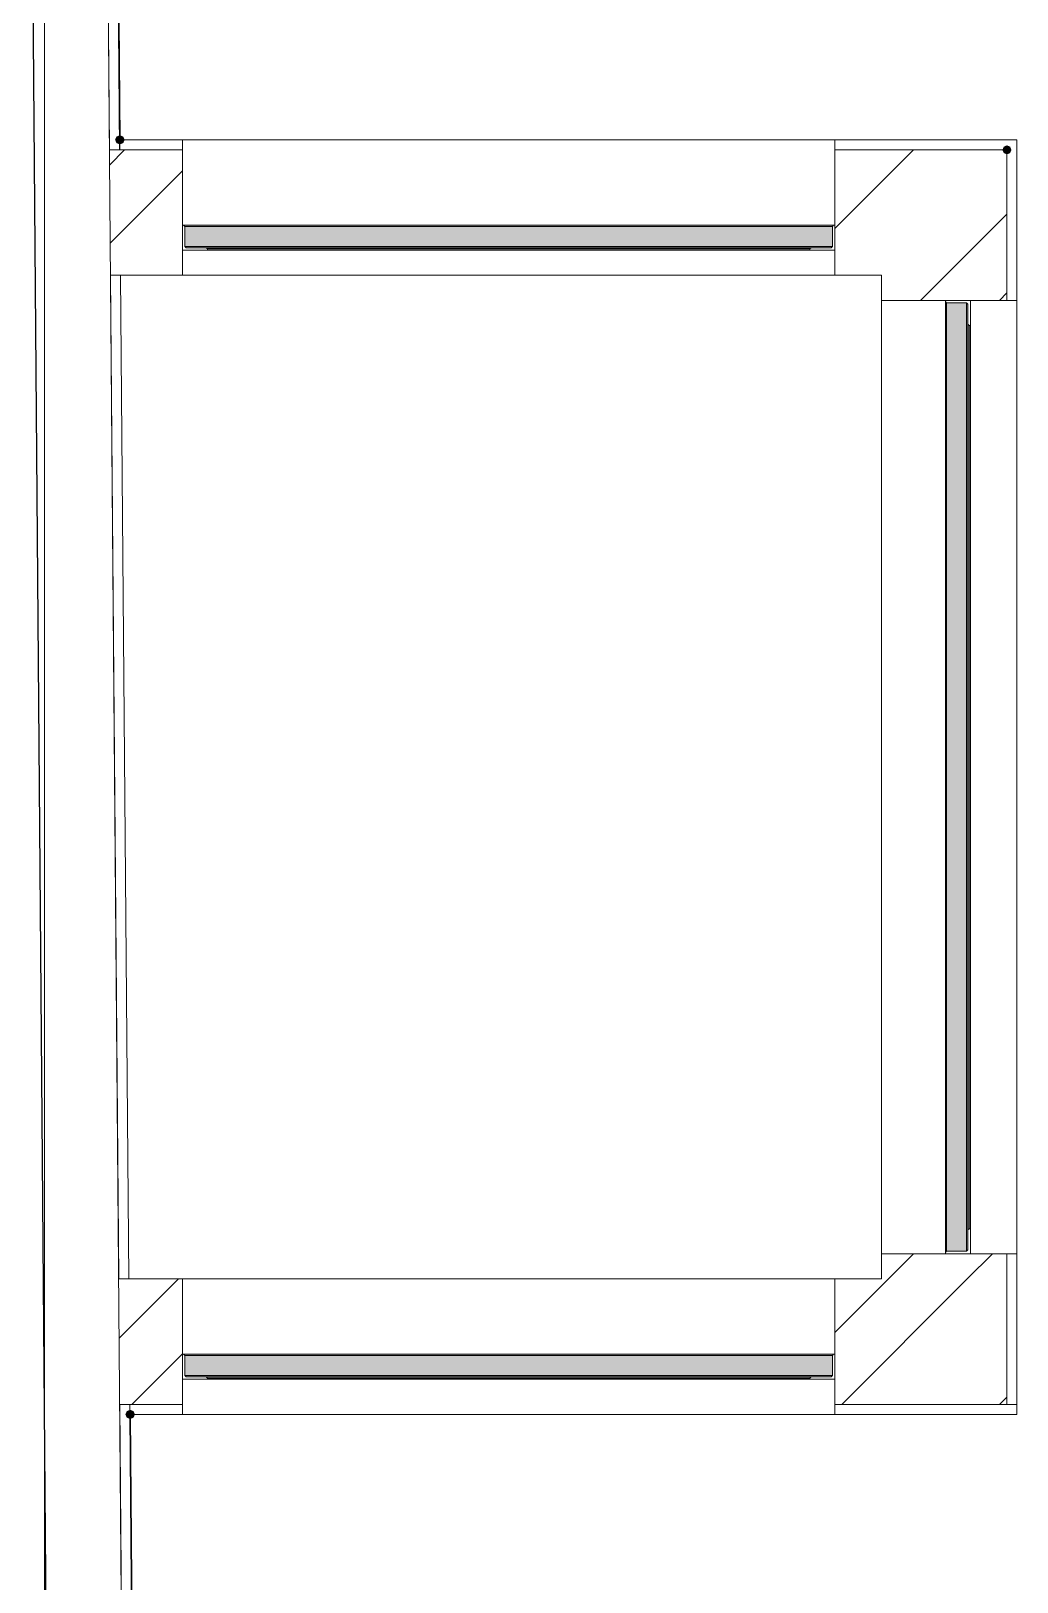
# Model space of a CAD drawing. Header units: millimetres. Extents: x -546 to 1681, y -650 to 1730.
# Drawn here: x 856.91 to 876.55, y 687.18 to 718.09 of the extents above; entities that cross this region are included whole.
import ezdxf

# ---------------------------------------------------------------- set-up
doc = ezdxf.new("R2010")
doc.units = ezdxf.units.MM

msp = doc.modelspace()

# ---------------------------------------------------------------- hatches: boundary and pattern name
h = msp.add_hatch(color=7)
h.dxf.hatch_style = 2
h.paths.add_polyline_path([(858.672, 716.013), (858.609, 715.986), (858.582, 715.923), (858.609, 715.859), (858.672, 715.833), (858.744, 715.859), (858.77, 715.923), (858.744, 715.986)])
h = msp.add_hatch(color=7)
h.dxf.hatch_style = 2
h.paths.add_polyline_path([(858.68, 716.013), (858.617, 715.986), (858.59, 715.923), (858.617, 715.859), (858.68, 715.833), (858.746, 715.859), (858.772, 715.923), (858.746, 715.986)])
h = msp.add_hatch(color=7)
h.dxf.hatch_style = 2
h.paths.add_polyline_path([(876.351, 715.813), (876.288, 715.786), (876.261, 715.723), (876.288, 715.659), (876.351, 715.633), (876.415, 715.659), (876.441, 715.723), (876.415, 715.786)])
at = {"true_color": 0x3d3d3d}
h = msp.add_hatch(color=250, dxfattribs=at)
h.dxf.hatch_style = 2
h.paths.add_polyline_path([(872.873, 714.198), (859.973, 714.198), (859.948, 714.223), (872.898, 714.223)])
h = msp.add_hatch(color=250, dxfattribs=at)
h.dxf.hatch_style = 2
h.paths.add_polyline_path([(859.973, 713.8), (859.973, 714.198), (872.873, 714.198), (872.873, 713.8)])
h = msp.add_hatch(color=250, dxfattribs=at)
h.dxf.hatch_style = 2
h.paths.add_polyline_path([(859.973, 713.8), (872.873, 713.8), (872.846, 713.773), (860, 713.773)])
h = msp.add_hatch(color=250, dxfattribs=at)
h.dxf.hatch_style = 2
h.paths.add_polyline_path([(872.423, 713.748), (860.423, 713.748), (860.398, 713.773), (872.448, 713.773)])
h = msp.add_hatch(color=250, dxfattribs=at)
h.dxf.hatch_style = 2
h.paths.add_polyline_path([(860.423, 713.723), (860.423, 713.748), (872.423, 713.748), (872.423, 713.723)])
h = msp.add_hatch(color=250, dxfattribs=at)
h.dxf.hatch_style = 2
h.paths.add_polyline_path([(875.125, 712.698), (875.15, 712.673), (875.15, 693.773), (875.125, 693.748)])
h = msp.add_hatch(color=250, dxfattribs=at)
h.dxf.hatch_style = 2
h.paths.add_polyline_path([(875.15, 712.673), (875.548, 712.673), (875.548, 693.773), (875.15, 693.773)])
h = msp.add_hatch(color=250, dxfattribs=at)
h.dxf.hatch_style = 2
h.paths.add_polyline_path([(875.548, 712.673), (875.575, 712.646), (875.575, 693.8), (875.548, 693.773)])
h = msp.add_hatch(color=250, dxfattribs=at)
h.dxf.hatch_style = 2
h.paths.add_polyline_path([(875.575, 712.248), (875.6, 712.223), (875.6, 694.223), (875.575, 694.198)])
h = msp.add_hatch(color=250, dxfattribs=at)
h.dxf.hatch_style = 2
h.paths.add_polyline_path([(875.625, 694.223), (875.6, 694.223), (875.6, 712.223), (875.625, 712.223)])
h = msp.add_hatch(color=250, dxfattribs=at)
h.dxf.hatch_style = 2
h.paths.add_polyline_path([(872.873, 691.698), (859.973, 691.698), (859.948, 691.723), (872.898, 691.723)])
h = msp.add_hatch(color=250, dxfattribs=at)
h.dxf.hatch_style = 2
h.paths.add_polyline_path([(859.973, 691.3), (859.973, 691.698), (872.873, 691.698), (872.873, 691.3)])
h = msp.add_hatch(color=250, dxfattribs=at)
h.dxf.hatch_style = 2
h.paths.add_polyline_path([(859.973, 691.3), (872.873, 691.3), (872.846, 691.273), (860, 691.273)])
h = msp.add_hatch(color=250, dxfattribs=at)
h.dxf.hatch_style = 2
h.paths.add_polyline_path([(872.423, 691.248), (860.423, 691.248), (860.398, 691.273), (872.448, 691.273)])
h = msp.add_hatch(color=250, dxfattribs=at)
h.dxf.hatch_style = 2
h.paths.add_polyline_path([(860.423, 691.223), (860.423, 691.248), (872.423, 691.248), (872.423, 691.223)])
h = msp.add_hatch(color=7)
h.dxf.hatch_style = 2
h.paths.add_polyline_path([(858.887, 690.433), (858.951, 690.459), (858.977, 690.523), (858.951, 690.586), (858.887, 690.613), (858.877, 690.613), (858.814, 690.586), (858.787, 690.523), (858.814, 690.459), (858.877, 690.433)])

# ---------------------------------------------------------------- linework, layer by layer
at = {"color": 7, "lineweight": 0}
for points in [[(857.173, 197.821), (857.173, 730.152)], [(857.173, 207.047), (857.173, 730.152)], [(858.672, 715.723), (858.6, 724.61)], [(858.602, 724.61), (858.672, 715.923)], [(858.682, 715.923), (858.612, 724.61)], [(857.502, 649.257), (856.907, 722.91)], [(856.914, 722.91), (857.51, 649.257)], [(858.414, 722.91), (858.472, 715.723)], [(859.01, 649.269), (858.414, 722.91)], [(858.68, 715.923), (858.68, 715.723)], [(859.923, 715.923), (858.682, 715.923)], [(859.923, 715.723), (859.923, 715.923)], [(859.923, 715.923), (872.923, 715.923)], [(876.551, 715.923), (872.923, 715.923)], [(872.923, 715.923), (872.923, 715.723)], [(876.551, 712.723), (876.551, 715.923)], [(859.923, 715.723), (858.472, 715.723)], [(858.475, 715.424), (858.773, 715.723)], [(859.923, 714.223), (859.923, 715.723)], [(872.923, 715.723), (872.923, 714.223)], [(876.351, 715.723), (872.923, 715.723)], [(873.851, 715.086), (874.489, 715.723)], [(876.351, 715.723), (876.351, 712.723)], [(876.351, 712.723), (876.351, 715.723)], [(858.487, 713.866), (859.923, 715.302)], [(872.923, 714.158), (873.851, 715.086)], [(874.632, 712.723), (876.351, 714.443)], [(859.948, 714.223), (859.923, 714.223)], [(859.923, 714.223), (859.923, 713.723)], [(859.973, 714.198), (859.948, 714.223)], [(872.898, 714.223), (859.948, 714.223)], [(859.973, 713.8), (859.973, 714.198)], [(859.973, 714.198), (872.873, 714.198)], [(872.898, 714.223), (872.873, 714.198)], [(872.873, 714.198), (872.873, 713.8)], [(872.923, 714.223), (872.898, 714.223)], [(872.923, 713.723), (872.923, 714.223)], [(859.923, 713.223), (859.923, 713.723)], [(859.923, 713.723), (860.423, 713.723)], [(860, 713.773), (859.973, 713.8)], [(859.973, 713.8), (872.873, 713.8)], [(860.398, 713.773), (860, 713.773)], [(860.423, 713.748), (860.398, 713.773)], [(872.448, 713.773), (860.398, 713.773)], [(860.423, 713.723), (860.423, 713.748)], [(860.423, 713.748), (872.423, 713.748)], [(860.423, 713.723), (872.423, 713.723)], [(872.448, 713.773), (872.423, 713.748)], [(872.423, 713.748), (872.423, 713.723)], [(872.423, 713.723), (872.923, 713.723)], [(872.846, 713.773), (872.448, 713.773)], [(872.873, 713.8), (872.846, 713.773)], [(872.923, 713.723), (872.923, 713.223)], [(858.492, 713.223), (858.654, 693.223)], [(858.492, 713.223), (859.923, 713.223)], [(858.854, 693.223), (858.692, 713.223)], [(872.923, 713.223), (859.923, 713.223)], [(872.923, 713.223), (873.851, 713.223)], [(873.851, 713.223), (873.851, 712.723)], [(876.204, 712.723), (876.351, 712.871)], [(873.851, 712.723), (875.125, 712.723)], [(873.851, 693.723), (873.851, 712.723)], [(875.625, 712.723), (875.125, 712.723)], [(875.125, 712.723), (875.125, 712.698)], [(875.125, 712.698), (875.15, 712.673)], [(875.125, 712.698), (875.125, 693.748)], [(875.15, 712.673), (875.548, 712.673)], [(875.15, 693.773), (875.15, 712.673)], [(875.548, 712.673), (875.575, 712.646)], [(875.548, 693.773), (875.548, 712.673)], [(875.575, 712.646), (875.575, 712.248)], [(875.625, 712.723), (876.351, 712.723)], [(875.625, 712.223), (875.625, 712.723)], [(876.351, 712.723), (876.551, 712.723)], [(876.551, 712.723), (876.551, 693.723)], [(875.575, 712.248), (875.6, 712.223)], [(875.575, 712.248), (875.575, 694.198)], [(875.6, 712.223), (875.625, 712.223)], [(875.6, 694.223), (875.6, 712.223)], [(875.625, 694.223), (875.625, 712.223)], [(875.6, 694.223), (875.575, 694.198)], [(875.575, 694.198), (875.575, 693.8)], [(875.625, 694.223), (875.6, 694.223)], [(875.625, 693.723), (875.625, 694.223)], [(873.851, 693.723), (873.851, 693.223)], [(875.125, 693.723), (873.851, 693.723)], [(873.991, 693.223), (874.491, 693.723)], [(875.15, 693.773), (875.125, 693.748)], [(875.125, 693.748), (875.125, 693.723)], [(875.125, 693.723), (875.625, 693.723)], [(875.548, 693.773), (875.15, 693.773)], [(875.575, 693.8), (875.548, 693.773)], [(875.562, 693.223), (876.062, 693.723)], [(876.351, 693.723), (875.625, 693.723)], [(876.551, 693.723), (876.351, 693.723)], [(876.351, 693.723), (876.351, 693.223)], [(876.351, 690.723), (876.351, 693.723)], [(876.551, 690.523), (876.551, 693.723)], [(859.923, 693.223), (858.654, 693.223)], [(858.664, 692.04), (859.847, 693.223)], [(859.923, 691.723), (859.923, 693.223)], [(859.923, 693.223), (872.923, 693.223)], [(872.923, 692.156), (873.991, 693.223)], [(873.851, 693.223), (872.923, 693.223)], [(872.923, 693.223), (872.923, 691.723)], [(873.062, 690.723), (875.562, 693.223)], [(876.351, 693.223), (876.351, 690.723)], [(858.918, 690.723), (859.923, 691.728)], [(859.948, 691.723), (859.923, 691.723)], [(859.923, 691.723), (859.923, 691.223)], [(859.973, 691.698), (859.948, 691.723)], [(872.898, 691.723), (859.948, 691.723)], [(872.898, 691.723), (872.873, 691.698)], [(872.923, 691.723), (872.898, 691.723)], [(872.923, 691.223), (872.923, 691.723)], [(859.973, 691.3), (859.973, 691.698)], [(859.973, 691.698), (872.873, 691.698)], [(872.873, 691.698), (872.873, 691.3)], [(859.923, 690.723), (859.923, 691.223)], [(859.923, 691.223), (860.423, 691.223)], [(860, 691.273), (859.973, 691.3)], [(859.973, 691.3), (872.873, 691.3)], [(860.398, 691.273), (860, 691.273)], [(860.423, 691.248), (860.398, 691.273)], [(872.448, 691.273), (860.398, 691.273)], [(860.423, 691.223), (860.423, 691.248)], [(860.423, 691.248), (872.423, 691.248)], [(860.423, 691.223), (872.423, 691.223)], [(872.448, 691.273), (872.423, 691.248)], [(872.423, 691.248), (872.423, 691.223)], [(872.423, 691.223), (872.923, 691.223)], [(872.846, 691.273), (872.448, 691.273)], [(872.873, 691.3), (872.846, 691.273)], [(872.923, 691.223), (872.923, 690.723)], [(876.205, 690.723), (876.351, 690.869)], [(858.674, 690.723), (859.01, 649.269)], [(858.674, 690.723), (859.923, 690.723)], [(858.874, 690.723), (858.876, 690.523)], [(859.21, 649.271), (858.876, 690.523)], [(858.877, 690.523), (859.21, 649.271)], [(858.887, 690.523), (859.923, 690.523)], [(859.22, 649.271), (858.887, 690.523)], [(859.923, 690.523), (859.923, 690.723)], [(872.923, 690.523), (859.923, 690.523)], [(872.923, 690.723), (872.923, 690.523)], [(876.351, 690.723), (872.923, 690.723)], [(872.923, 690.523), (876.551, 690.523)], [(876.351, 690.723), (876.551, 690.723)]]:
    msp.add_lwpolyline(points, dxfattribs=at)

doc.saveas('drawing.dxf')
